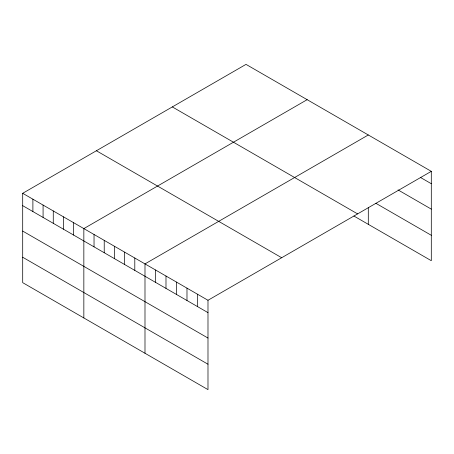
<?xml version="1.0" encoding="UTF-8"?>
<svg xmlns="http://www.w3.org/2000/svg" width="454" height="454" viewBox="0 0 454 454"><rect width="100%" height="100%" fill="white"/><g stroke="black" fill="none" stroke-linecap="round" stroke-linejoin="round"><path stroke-width="0.68" d="M431.3 171.345L207.989 300.276L207.989 389.628L22.7 282.655L22.7 193.302L246.011 64.372L431.3 171.345L431.3 260.698L353.916 216.025M307.159 99.676L83.842 228.6L83.842 317.953M368.302 134.974L144.991 263.905L144.991 353.257M420.801 177.65L431.3 183.711M398.05 189.92L431.3 209.118M375.884 203.301L431.3 235.291M172.321 106.917L357.604 213.891M96.396 150.756L281.679 257.73M22.7 193.302L207.989 300.276M22.7 205.668L207.989 312.641M22.7 231.075L207.989 338.048M22.7 257.248L207.989 364.221M368.302 207.393L368.302 224.327M197.49 294.215L197.49 306.581M186.986 288.148L186.986 300.514M176.487 282.087L176.487 294.453M165.988 276.026L165.988 288.392M155.489 269.965L155.489 282.331M134.798 258.02L134.798 270.385M124.606 252.135L124.606 264.5M114.419 246.255L114.419 258.615M104.227 240.37L104.227 252.736M94.035 234.485L94.035 246.851M73.656 222.715L73.656 235.081M63.464 216.836L63.464 229.202M53.271 210.951L53.271 223.317M43.079 205.066L43.079 217.432M32.892 199.181L32.892 211.547"/></g></svg>
